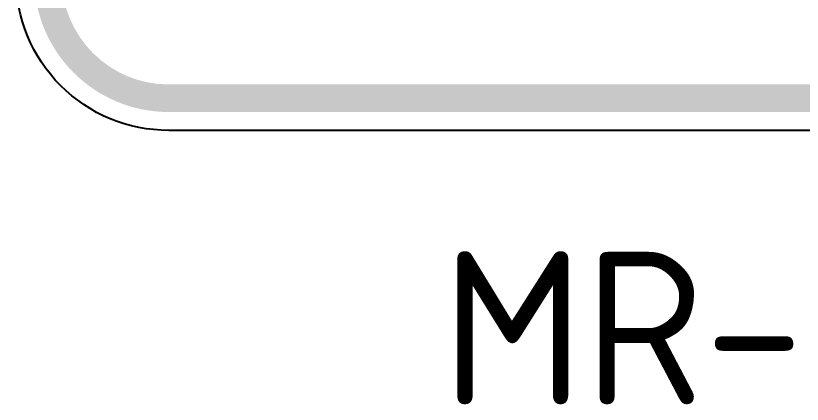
# Model space of a CAD drawing. Extents: x 140 to 250, y 149 to 261.
# Drawn here: x 140 to 191.4, y 148.5 to 173.9 of the extents above; entities that cross this region are included whole.
import ezdxf

# ---------------------------------------------------------------- set-up
doc = ezdxf.new("R2010")
doc.units = 0
doc.layers.add('green', color=98, linetype='CONTINUOUS')
doc.layers.add('L35', color=3, linetype='CONTINUOUS')
doc.styles.add('ISO3098B', font='iso3098b.shx')

msp = doc.modelspace()

# ---------------------------------------------------------------- hatches: boundary and pattern name
at = {"layer": 'green'}
h = msp.add_hatch(color=256, dxfattribs=at)
edge = h.paths.add_edge_path(flags=16)
edge.add_line((142.996, 176.396), (142.996, 251.396))
edge.add_arc((149.996, 251.396), 7, 90, 180, ccw=False)
edge.add_line((149.996, 258.396), (239.996, 258.396))
edge.add_arc((239.996, 251.396), 7, 0, 90, ccw=False)
edge.add_line((246.996, 251.396), (246.996, 176.396))
edge.add_arc((239.996, 176.396), 7, -90, 0, ccw=False)
edge.add_line((239.996, 169.396), (149.996, 169.396))
edge.add_arc((149.996, 176.396), 7, 180, 270, ccw=False)
edge = h.paths.add_edge_path()
edge.add_line((141.196, 176.396), (141.196, 251.396))
edge.add_arc((149.996, 251.396), 8.8, 90, 180, ccw=False)
edge.add_line((149.996, 260.196), (239.996, 260.196))
edge.add_arc((239.996, 251.396), 8.8, 0, 90, ccw=False)
edge.add_line((248.796, 251.396), (248.796, 176.396))
edge.add_arc((239.996, 176.396), 8.8, -90, 0, ccw=False)
edge.add_line((239.996, 167.596), (149.996, 167.596))
edge.add_arc((149.996, 176.396), 8.8, 180, 270, ccw=False)

# ---------------------------------------------------------------- linework, layer by layer
at = {"layer": 'L35'}
msp.add_lwpolyline([(139.996, 176.396), (139.996, 251.396, -0.414214), (149.996, 261.396), (239.996, 261.396, -0.414214), (249.996, 251.396), (249.996, 176.396, -0.414214), (239.996, 166.396), (149.996, 166.396, -0.414214)], format="xyb", close=True, dxfattribs=at)

# ---------------------------------------------------------------- texts
at = {"layer": 'green', "insert": (167.845, 158.5), "char_height": 10, "width": 84.24451, "attachment_point": 1, "style": 'ISO3098B'}
msp.add_mtext('{\\C1;MR-GM-38}', dxfattribs=at)

doc.saveas('drawing.dxf')
